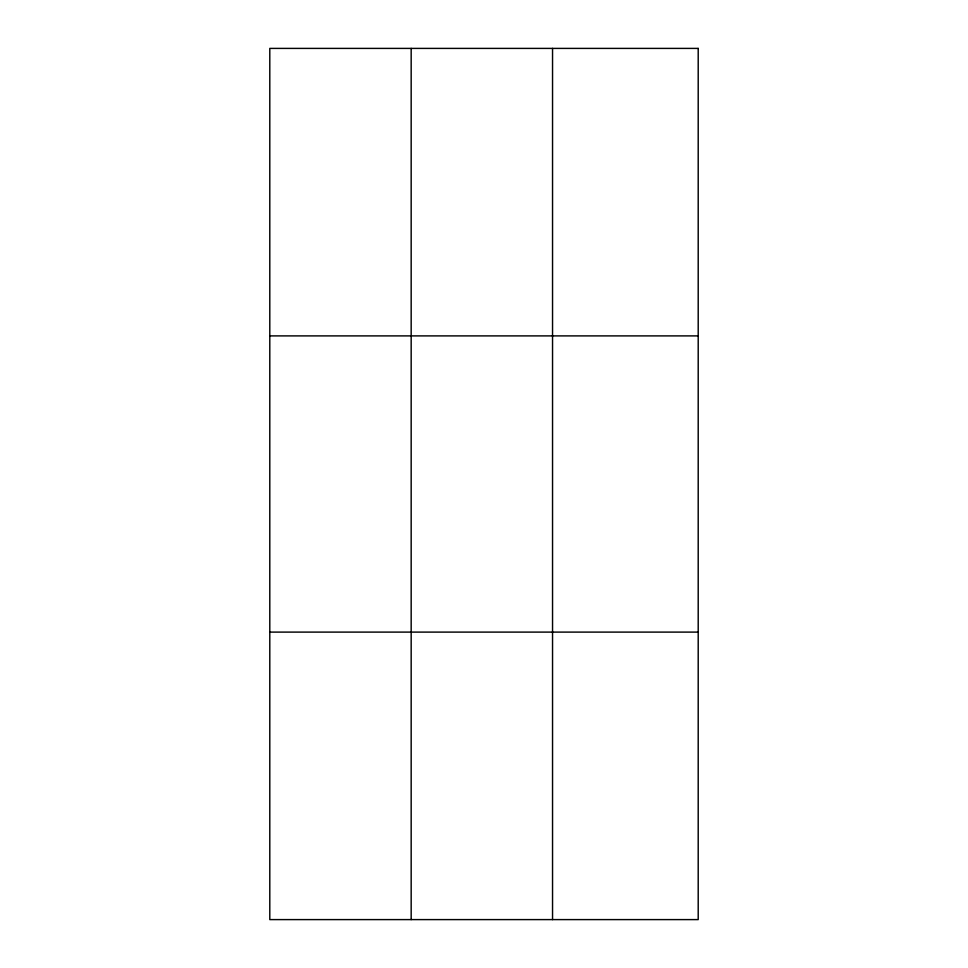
<?xml version="1.0" encoding="UTF-8"?>
<svg xmlns="http://www.w3.org/2000/svg" width="968" height="968" viewBox="0 0 968 968"><rect width="100%" height="100%" fill="white"/><g stroke="black" fill="none" stroke-linecap="round" stroke-linejoin="round"><path stroke-width="1.45" d="M411.17 48.4L411.17 919.6M552.546 48.4L552.546 919.6M269.794 335.896L698.206 335.896M269.794 632.104L698.206 632.104M698.206 48.4L698.206 919.6L269.794 919.6L269.794 48.4L698.206 48.4"/></g></svg>
